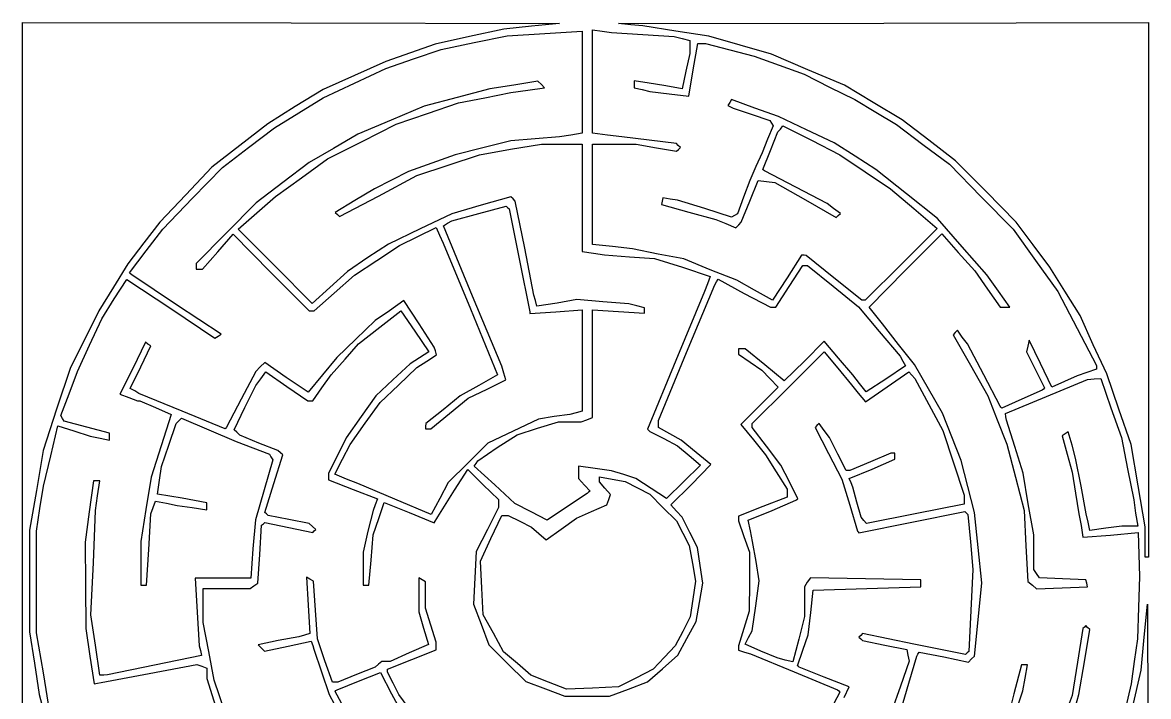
# Model space of a CAD drawing. Extents: x 0 to 914, y -823 to 91.
# Drawn here: x 0 to 914, y -456 to 91 of the extents above; entities that cross this region are included whole.
import ezdxf

# ---------------------------------------------------------------- set-up
doc = ezdxf.new("R2010")
doc.units = 0

msp = doc.modelspace()

# ---------------------------------------------------------------- linework, layer by layer
at = {"layer": 'Layer 1'}
for p, q in [((0, -365.76), (0, 91.44)), ((0, 91.44), (218.158, 91.157778)), ((218.158, 91.157778), (436.033, 90.593334)), ((390.8774, 86.077774), (362.9374, 80.151114)), ((413.4552, 88.335554), (390.8774, 86.077774)), ((393.699222, 80.715274), (424.179222, 82.408604)), ((436.033, 90.593334), (413.4552, 88.335554)), ((424.179222, 82.408604), (454.377022, 84.384154)), ((454.377022, 84.384154), (454.377022, 42.897554)), ((462.84395, 43.460268), (462.84395, 85.511368)), ((462.84395, 85.511368), (470.74617, 84.382478)), ((470.74617, 84.382478), (478.36616, 83.253588)), ((478.36616, 83.253588), (503.76616, 81.560258)), ((484.01064, 90.593236), (699.34564, 90.875458)), ((493.88841, 89.464346), (484.01064, 90.593236)), ((503.76618, 88.61768), (493.88841, 89.464346)), ((530.57728, 84.38435), (503.76618, 88.61768)), ((557.38838, 80.43324), (530.57728, 84.38435)), ((699.34564, 90.875458), (914.39864, 91.439902)), ((914.39864, 91.439902), (914.39864, -125.871098)), ((334.9974, 73.942234), (314.9596, 66.886684)), ((362.9374, 80.151114), (334.9974, 73.942234)), ((340.077022, 69.426394), (366.888122, 75.070834)), ((366.888122, 75.070834), (393.699222, 80.715274)), ((503.76616, 81.560258), (529.16616, 80.149148)), ((529.16616, 80.149148), (535.65727, 78.455818)), ((535.65727, 78.455818), (541.86615, 76.762488)), ((541.86615, 76.762488), (541.86615, 71.400268)), ((544.68839, 53.055908), (548.35728, 74.504808)), ((548.35728, 74.504808), (551.46172, 74.504808)), ((551.46172, 74.504808), (554.56616, 74.504808)), ((554.56616, 74.504808), (574.32166, 69.142588)), ((582.78838, 73.09547), (557.38838, 80.43324)), ((314.9596, 66.886684), (294.9218, 59.831134)), ((317.499222, 61.806404), (340.077022, 69.426394)), ((541.86615, 66.320268), (538.76171, 51.926968)), ((541.86615, 71.400268), (541.86615, 66.320268)), ((574.32166, 69.142588), (594.07716, 64.062588)), ((608.18838, 65.7577), (582.78838, 73.09547)), ((594.07716, 64.062588), (614.39716, 56.724818)), ((637.82168, 53.0577), (608.18838, 65.7577)), ((294.9218, 59.831134), (269.5218, 48.260034)), ((294.921422, 54.186414), (317.499222, 61.806404)), ((614.39716, 56.724818), (634.71716, 49.387048)), ((269.5218, 48.260034), (244.1218, 36.971134)), ((269.521422, 42.050914), (294.921422, 54.186414)), ((538.76171, 51.926968), (535.65727, 37.533668)), ((541.0195, 31.607008), (544.68839, 53.055908)), ((634.71716, 49.387048), (655.31936, 38.944848)), ((667.45498, 40.6399), (637.82168, 53.0577)), ((244.1218, 36.971134), (221.544, 23.142234)), ((244.121422, 30.197614), (269.521422, 42.050914)), ((379.588548, 37.535206), (353.059648, 30.479656)), ((399.061848, 40.639646), (379.588548, 37.535206)), ((418.535148, 43.744086), (399.061848, 40.639646)), ((410.350668, 36.406316), (423.897368, 38.381866)), ((421.357368, 40.921866), (418.535148, 43.744086)), ((423.897368, 38.381866), (421.357368, 40.921866)), ((454.377022, 42.897554), (454.377022, 1.410954)), ((462.84395, 1.409168), (462.84395, 43.460268)), ((508.84621, 42.049218), (496.71071, 44.024768)), ((496.71071, 44.024768), (496.71071, 41.202548)), ((496.71071, 41.202548), (496.71071, 38.380328)), ((496.71071, 38.380328), (503.20182, 36.969218)), ((503.20182, 36.969218), (509.4107, 35.275888)), ((520.69951, 40.355888), (508.84621, 42.049218)), ((528.3195, 38.944778), (520.69951, 40.355888)), ((535.65727, 37.533668), (528.3195, 38.944778)), ((655.31936, 38.944848), (675.92156, 28.784848)), ((690.87938, 26.5288), (667.45498, 40.6399)), ((224.365922, 18.062114), (244.121422, 30.197614)), ((353.059648, 30.479656), (326.248548, 23.424106)), ((354.188468, 26.246326), (375.355168, 30.197436)), ((375.355168, 30.197436), (396.521768, 34.430766)), ((396.521768, 34.430766), (410.350668, 36.406316)), ((509.4107, 35.275888), (525.2151, 33.582558)), ((525.2151, 33.582558), (541.0195, 31.607008)), ((575.732748, 28.784984), (574.321638, 26.527204)), ((594.641648, 21.729434), (575.732748, 28.784984)), ((675.92156, 28.784848), (692.85486, 18.624848)), ((221.544, 23.142234), (199.2485, 9.031134)), ((326.248548, 23.424106), (299.437448, 12.135206)), ((328.788468, 17.497446), (354.188468, 26.246326)), ((574.321638, 26.527204), (572.910528, 23.987204)), ((572.910528, 23.987204), (574.886078, 22.858314)), ((574.886078, 22.858314), (577.143858, 21.729424)), ((577.143858, 21.729424), (591.819358, 16.931654)), ((613.832748, 14.956104), (594.641648, 21.729434)), ((714.30378, 12.4177), (690.87938, 26.5288)), ((692.85486, 18.624848), (709.78816, 8.464848)), ((204.610422, 5.926614), (224.365922, 18.062114)), ((299.437448, 12.135206), (272.344148, 0.564106)), ((303.388468, 8.748566), (328.788468, 17.497446)), ((591.819358, 16.931654), (606.777158, 11.851654)), ((606.777158, 11.851654), (608.188268, 9.593874)), ((608.188268, 9.593874), (609.599378, 7.336094)), ((636.692748, 4.231704), (613.832748, 14.956104)), ((736.03488, -4.2334), (714.30378, 12.4177)), ((199.2485, 9.031134), (176.3885, -8.466666)), ((183.443722, -10.160086), (204.610422, 5.926614)), ((272.344148, 0.564106), (252.588648, -11.006994)), ((275.730668, -5.362534), (303.388468, 8.748566)), ((454.377022, 1.410954), (445.345922, -0.000156)), ((474.97945, -0.001942), (462.84395, 1.409168)), ((609.599378, 7.336094), (605.083828, -3.388306)), ((607.34146, -12.701854), (613.26812, 2.538146)), ((613.26812, 2.538146), (615.5259, 4.795926)), ((615.5259, 4.795926), (617.50145, 7.335926)), ((617.50145, 7.335926), (640.64365, -4.235174)), ((659.270548, -6.492696), (636.692748, 4.231704)), ((709.78816, 8.464848), (731.23706, -7.621852)), ((176.3885, -8.466666), (153.8107, -26.246666)), ((247.790668, -19.473634), (275.730668, -5.362534)), ((396.521592, -4.797926), (373.943792, -10.442366)), ((396.239252, -11.571256), (421.357052, -7.337926)), ((416.277092, -3.104596), (396.521592, -4.797926)), ((436.032592, -1.411266), (416.277092, -3.104596)), ((421.357052, -7.337926), (437.725952, -7.337926)), ((445.345922, -0.000156), (436.032592, -1.411266)), ((437.725952, -7.337926), (454.377052, -7.337926)), ((454.377052, -7.337926), (454.377052, -51.082326)), ((462.84375, -47.979712), (462.84375, -7.339712)), ((462.84375, -7.339712), (480.62375, -7.339712)), ((486.83275, -1.413052), (474.97945, -0.001942)), ((480.62375, -7.339712), (498.40375, -7.339712)), ((508.84605, -4.235272), (486.83275, -1.413052)), ((498.40375, -7.339712), (514.77265, -10.444152)), ((531.14155, -6.775272), (508.84605, -4.235272)), ((532.55266, -8.468602), (531.14155, -6.775272)), ((534.24599, -10.161932), (532.55266, -8.468602)), ((605.083828, -3.388306), (600.568278, -14.395006)), ((640.64365, -4.235174), (663.78585, -16.088474)), ((676.203848, -17.217096), (659.270548, -6.492696)), ((731.23706, -7.621852), (752.68596, -23.708552)), ((757.76598, -20.8845), (736.03488, -4.2334)), ((162.277122, -26.528986), (183.443722, -10.160086)), ((252.588648, -11.006994), (232.833148, -22.295894)), ((351.365992, -16.086806), (332.457092, -22.860136)), ((345.721452, -24.553466), (371.121452, -16.086806)), ((373.943792, -10.442366), (351.365992, -16.086806)), ((371.121452, -16.086806), (396.239252, -11.571256)), ((514.77265, -10.444152), (531.14155, -13.266372)), ((531.14155, -13.266372), (532.83488, -11.855262)), ((532.83488, -11.855262), (534.24599, -10.161932)), ((600.568278, -14.395006), (595.488278, -25.683906)), ((601.13258, -27.941854), (607.34146, -12.701854)), ((663.78585, -16.088474), (684.38805, -29.917374)), ((692.854948, -27.941496), (676.203848, -17.217096)), ((153.8107, -26.246666), (132.6441, -48.542166)), ((138.006022, -51.364486), (162.277122, -26.528986)), ((232.833148, -22.295894), (211.384248, -38.664794)), ((226.623968, -34.713634), (247.790668, -19.473634)), ((332.457092, -22.860136), (313.548192, -29.633466)), ((320.321452, -33.020126), (345.721452, -24.553466)), ((595.488278, -25.683906), (590.690508, -36.972806)), ((752.68596, -23.708552), (778.65036, -50.237452)), ((782.31928, -45.72), (757.76598, -20.8845)), ((205.457268, -49.953634), (226.623968, -34.713634)), ((288.994852, -49.671226), (320.321452, -33.020126)), ((313.548192, -29.633466), (299.719292, -36.689016)), ((601.697024, -28.506298), (601.13258, -27.941854)), ((602.54369, -29.070742), (601.697024, -28.506298)), ((627.94369, -42.335142), (602.54369, -29.070742)), ((684.38805, -29.917374), (704.99025, -43.746274)), ((717.972748, -47.696996), (692.854948, -27.941496)), ((211.384248, -38.664794), (189.653148, -55.033694)), ((285.890392, -43.744566), (269.803692, -53.340116)), ((299.719292, -36.689016), (285.890392, -43.744566)), ((590.690508, -36.972806), (585.610508, -50.519506)), ((590.69048, -53.90621), (597.46381, -36.97291)), ((597.46381, -36.97291), (604.23714, -37.819576)), ((604.23714, -37.819576), (611.01047, -38.666242)), ((611.01047, -38.666242), (635.84597, -52.777342)), ((653.34369, -55.599542), (627.94369, -42.335142)), ((704.99025, -43.746274), (723.89915, -59.832974)), ((132.6441, -48.542166), (111.4774, -70.837666)), ((114.017122, -76.482286), (138.006022, -51.364486)), ((190.217268, -63.218034), (205.457268, -49.953634)), ((269.803692, -53.340116), (253.999292, -62.935666)), ((257.385952, -66.322326), (288.994852, -49.671226)), ((396.521468, -50.235854), (372.532568, -57.009184)), ((398.497018, -51.929184), (396.521468, -50.235854)), ((400.190348, -53.904734), (398.497018, -51.929184)), ((407.810338, -92.004734), (400.190348, -53.904734)), ((454.377052, -51.082326), (454.377052, -94.544526)), ((462.84375, -88.901912), (462.84375, -47.979712)), ((519.570564, -53.90621), (519.00612, -56.44621)), ((520.135008, -51.08399), (519.570564, -53.90621)), ((526.061668, -52.21288), (520.135008, -51.08399)), ((531.988328, -53.059546), (526.061668, -52.21288)), ((554.001628, -59.832876), (531.988328, -53.059546)), ((585.610508, -50.519506), (580.530508, -64.066206)), ((583.63493, -70.83951), (590.69048, -53.90621)), ((635.84597, -52.777342), (660.68147, -67.170642)), ((743.090548, -67.734796), (717.972748, -47.696996)), ((778.65036, -50.237452), (804.61476, -76.484052)), ((806.87258, -70.8378), (782.31928, -45.72)), ((189.653148, -55.033694), (165.382048, -79.869194)), ((175.259468, -76.482434), (190.217268, -63.218034)), ((253.999292, -62.935666), (255.692622, -64.628996)), ((372.532568, -57.009184), (348.543668, -64.064734)), ((348.544156, -69.709404), (370.557456, -63.782744)), ((370.557456, -63.782744), (392.852956, -57.856084)), ((392.852956, -57.856084), (393.981846, -58.984974)), ((393.981846, -58.984974), (395.110736, -60.113864)), ((395.110736, -60.113864), (403.577396, -101.882764)), ((519.00612, -56.44621), (541.01942, -62.65509)), ((541.01942, -62.65509), (563.03272, -68.58175)), ((575.732728, -66.888426), (554.001628, -59.832876)), ((658.70591, -59.832872), (653.34369, -55.599542)), ((664.35035, -63.783982), (658.70591, -59.832872)), ((662.3748, -65.477312), (664.35035, -63.783982)), ((723.89915, -59.832974), (742.80805, -75.919674)), ((111.4774, -70.837666), (98.4952, -87.770966)), ((255.692622, -64.628996), (257.385952, -66.322326)), ((348.543668, -64.064734), (322.861468, -76.200234)), ((341.770836, -73.942734), (345.157496, -71.684954)), ((345.157496, -71.684954), (348.544156, -69.709404)), ((563.03272, -68.58175), (571.21716, -71.96841)), ((571.21716, -71.96841), (579.4016, -75.35507)), ((578.272728, -65.477316), (575.732728, -66.888426)), ((580.530508, -64.066206), (578.272728, -65.477316)), ((579.4016, -75.35507), (581.65938, -73.09729)), ((581.65938, -73.09729), (583.63493, -70.83951)), ((660.68147, -67.170642), (662.3748, -65.477312)), ((763.128348, -90.876996), (743.090548, -67.734796)), ((820.70148, -89.1822), (806.87258, -70.8378)), ((100.470422, -94.262286), (114.017122, -76.482286)), ((165.382048, -79.869194), (141.110948, -104.422494)), ((158.608748, -94.826954), (171.026548, -80.715854)), ((171.026548, -80.715854), (201.788748, -111.760254)), ((205.174968, -106.680234), (175.259468, -76.482434)), ((322.861468, -76.200234), (297.179268, -88.618034)), ((321.168648, -82.409284), (335.844148, -75.071514)), ((335.844148, -75.071514), (338.666368, -81.280394)), ((338.666368, -81.280394), (341.488588, -87.771504)), ((365.477436, -130.951534), (341.770836, -73.942734)), ((742.80805, -75.919674), (713.73915, -104.988574)), ((716.843988, -110.067996), (746.477288, -80.434696)), ((746.477288, -80.434696), (759.741688, -95.392496)), ((804.61476, -76.484052), (822.67696, -101.884052)), ((98.4952, -87.770966), (85.513, -104.704266)), ((297.179268, -88.618034), (280.528168, -99.624734)), ((287.866448, -101.882554), (306.210848, -89.747054)), ((306.210848, -89.747054), (321.168648, -82.409284)), ((341.488588, -87.771504), (363.784088, -141.393704)), ((479.21265, -90.595242), (462.84375, -88.901912)), ((495.29935, -92.570792), (479.21265, -90.595242)), ((783.166148, -113.736996), (763.128348, -90.876996)), ((834.24818, -107.5266), (820.70148, -89.1822)), ((86.923722, -112.042286), (100.470422, -94.262286)), ((146.190948, -108.938054), (158.608748, -94.826954)), ((280.528168, -99.624734), (263.877068, -110.913634)), ((415.148108, -130.104734), (407.810338, -92.004734)), ((454.377052, -94.544526), (463.690382, -95.955636)), ((463.690382, -95.955636), (472.721482, -97.366746)), ((472.721482, -97.366746), (493.041482, -99.060076)), ((493.041482, -99.060076), (513.361482, -100.471186)), ((516.18375, -96.804122), (495.29935, -92.570792)), ((513.361482, -100.471186), (535.939282, -107.526736)), ((537.06815, -100.755232), (516.18375, -96.804122)), ((632.74135, -97.650852), (620.88805, -115.995252)), ((634.7169, -97.650852), (632.74135, -97.650852)), ((636.41023, -97.933074), (634.7169, -97.650852)), ((658.98803, -115.995274), (636.41023, -97.933074)), ((759.741688, -95.392496), (773.288388, -110.350296)), ((85.513, -104.704266), (73.9419, -123.613166)), ((141.110948, -104.422494), (141.110948, -106.680274)), ((141.110948, -106.680274), (141.110948, -108.938054)), ((141.110948, -108.938054), (143.650948, -108.938054)), ((143.650948, -108.938054), (146.190948, -108.938054)), ((235.090468, -136.878034), (205.174968, -106.680234)), ((269.522048, -114.018054), (287.866448, -101.882554)), ((403.577396, -101.882764), (412.044056, -143.651664)), ((535.939282, -107.526736), (558.517082, -114.864506)), ((558.51705, -109.504112), (537.06815, -100.755232)), ((579.96595, -117.970772), (558.51705, -109.504112)), ((622.581834, -123.050004), (633.588534, -106.116704)), ((633.588534, -106.116704), (635.564084, -106.116704)), ((635.564084, -106.116704), (637.539634, -106.116704)), ((637.539634, -106.116704), (658.424034, -122.767804)), ((713.73915, -104.988574), (684.38805, -134.339674)), ((822.67696, -101.884052), (840.73916, -127.284052)), ((846.38368, -126.9999), (834.24818, -107.5266)), ((74.505858, -133.208958), (84.665858, -117.404558)), ((84.665858, -117.404558), (120.508058, -141.111158)), ((87.770388, -112.888952), (86.923722, -112.042286)), ((88.899278, -113.735618), (87.770388, -112.888952)), ((125.023678, -138.006718), (88.899278, -113.735618)), ((201.788748, -111.760254), (232.833148, -142.804654)), ((263.877068, -110.913634), (249.483768, -123.895834)), ((253.153148, -128.411354), (269.522048, -114.018054)), ((558.517082, -114.864506), (556.259302, -121.073386)), ((563.597364, -119.381084), (565.008474, -117.123304)), ((565.008474, -117.123304), (586.175174, -128.694404)), ((594.35925, -126.155212), (579.96595, -117.970772)), ((620.88805, -115.995252), (609.03475, -134.339652)), ((681.56583, -134.339674), (658.98803, -115.995274)), ((687.492888, -139.983496), (716.843988, -110.067996)), ((773.288388, -110.350296), (783.730588, -125.308096)), ((792.479478, -127.001396), (783.166148, -113.736996)), ((73.9419, -123.613166), (62.0886, -142.804266)), ((249.483768, -123.895834), (235.090468, -136.878034)), ((553.719302, -127.282266), (530.577102, -183.162266)), ((539.326254, -176.672164), (562.186254, -121.638864)), ((556.259302, -121.073386), (553.719302, -127.282266)), ((562.186254, -121.638864), (563.597364, -119.381084)), ((609.03475, -134.339652), (594.35925, -126.155212)), ((611.857434, -139.983304), (622.581834, -123.050004)), ((658.424034, -122.767804), (679.026234, -139.701104)), ((783.730588, -125.308096), (793.890588, -139.983596)), ((801.792808, -139.983596), (792.479478, -127.001396)), ((840.73916, -127.284052), (856.54356, -157.199552)), ((858.80148, -146.7554), (846.38368, -126.9999)), ((914.39864, -125.871098), (914.39864, -343.182098)), ((64.345858, -149.295658), (74.505858, -133.208958)), ((236.784248, -142.804654), (253.153148, -128.411354)), ((309.597414, -134.620654), (298.026314, -142.805094)), ((322.015214, -153.529554), (309.597414, -134.620654)), ((389.184036, -187.960334), (365.477436, -130.951534)), ((416.559218, -134.620284), (415.148108, -130.104734)), ((417.688108, -139.135834), (416.559218, -134.620284)), ((434.057008, -136.595834), (417.688108, -139.135834)), ((450.143708, -133.773614), (434.057008, -136.595834)), ((471.310408, -135.466944), (450.143708, -133.773614)), ((492.477108, -137.160274), (471.310408, -135.466944)), ((586.175174, -128.694404), (607.341874, -139.983304)), ((682.97694, -134.339674), (681.56583, -134.339674)), ((684.38805, -134.339674), (682.97694, -134.339674)), ((62.0886, -142.804266), (50.5175, -165.946466)), ((120.508058, -141.111158), (156.068058, -165.100058)), ((161.430278, -161.995618), (125.023678, -138.006718)), ((232.833148, -142.804654), (234.808698, -142.804654)), ((234.808698, -142.804654), (236.784248, -142.804654)), ((298.026314, -142.805094), (286.455214, -150.707314)), ((290.12387, -156.069844), (307.33937, -142.805444)), ((307.33937, -142.805444), (318.62827, -159.456544)), ((363.784088, -141.393704), (385.797388, -195.015904)), ((412.044056, -143.651664), (412.044056, -144.49833)), ((412.044056, -145.062774), (433.210756, -143.651664)), ((412.044056, -144.49833), (412.044056, -145.062774)), ((433.210756, -143.651664), (454.377456, -141.958334)), ((454.377456, -141.958334), (454.377456, -183.162734)), ((462.843698, -185.984644), (462.843698, -141.958044)), ((462.843698, -141.958044), (484.010398, -143.369154)), ((484.010398, -143.369154), (505.177098, -144.780264)), ((498.968218, -138.853604), (492.477108, -137.160274)), ((505.177098, -140.546934), (498.968218, -138.853604)), ((505.177098, -142.804714), (505.177098, -140.546934)), ((505.177098, -144.780264), (505.177098, -142.804714)), ((607.341874, -139.983304), (609.599654, -139.983304)), ((609.599654, -139.983304), (611.857434, -139.983304)), ((679.026234, -139.701104), (695.677334, -159.738904)), ((692.855108, -146.756826), (687.492888, -139.983496)), ((793.890588, -139.983596), (797.841698, -139.983596)), ((797.841698, -139.983596), (801.792808, -139.983596)), ((54.468088, -170.744558), (64.345858, -149.295658)), ((286.455214, -150.707314), (270.650814, -165.947314)), ((334.433014, -172.438454), (322.015214, -153.529554)), ((698.499548, -153.530156), (692.855108, -146.756826)), ((711.481748, -170.181256), (698.499548, -153.530156)), ((869.52588, -170.462), (858.80148, -146.7554)), ((156.068058, -165.100058), (158.890278, -163.406728)), ((158.890278, -163.406728), (161.430278, -161.995618)), ((272.90837, -169.616544), (290.12387, -156.069844)), ((318.62827, -159.456544), (329.91717, -176.107644)), ((695.677334, -159.738904), (712.610634, -179.776704)), ((757.483644, -160.586086), (755.790314, -162.279416)), ((755.790314, -162.279416), (769.901414, -187.114916)), ((759.176974, -158.610536), (757.483644, -160.586086)), ((763.128084, -164.254976), (759.176974, -158.610536)), ((767.361414, -169.617196), (763.128084, -164.254976)), ((856.54356, -157.199552), (872.06576, -187.397352)), ((50.5175, -165.946466), (38.9464, -189.088666)), ((44.590318, -192.193458), (54.468088, -170.744558)), ((99.906566, -168.487584), (89.464366, -189.654284)), ((95.955456, -188.525304), (104.139896, -171.309804)), ((101.882116, -169.898694), (99.906566, -168.487584)), ((104.139896, -171.309804), (101.882116, -169.898694)), ((270.650814, -165.947314), (255.128614, -180.905114)), ((261.90167, -182.316544), (272.90837, -169.616544)), ((335.27968, -175.542894), (334.433014, -172.438454)), ((651.086234, -167.641044), (634.999534, -183.727744)), ((662.657334, -181.469944), (651.086234, -167.641044)), ((724.463948, -186.550156), (711.481748, -170.181256)), ((780.625814, -195.017196), (767.361414, -169.617196)), ((816.46803, -171.592882), (815.33914, -176.108432)), ((817.59692, -166.795112), (816.46803, -171.592882)), ((826.62802, -185.704012), (817.59692, -166.795112)), ((880.53258, -194.1686), (869.52588, -170.462)), ((255.128614, -180.905114), (243.557514, -195.016214)), ((250.61277, -195.016544), (261.90167, -182.316544)), ((322.29718, -181.187644), (314.67719, -185.985414)), ((329.91717, -176.107644), (322.29718, -181.187644)), ((328.224126, -183.727334), (336.126346, -178.647334)), ((336.126346, -178.647334), (335.27968, -175.542894)), ((516.466254, -231.987664), (539.326254, -176.672164)), ((584.199534, -173.850044), (581.377314, -173.850044)), ((581.377314, -173.850044), (581.377314, -176.107824)), ((581.377314, -176.107824), (581.377314, -178.083374)), ((581.377314, -178.083374), (590.972864, -184.574484)), ((586.739534, -173.850044), (584.199534, -173.850044)), ((602.826234, -186.832244), (586.739534, -173.850044)), ((622.017172, -205.176526), (651.086072, -176.107626)), ((651.086072, -176.107626), (662.092772, -189.372026)), ((674.228434, -195.016644), (662.657334, -181.469944)), ((712.610634, -179.776704), (714.868414, -183.727814)), ((815.33914, -176.108432), (822.67691, -190.783932)), ((38.9464, -189.088666), (27.6575, -222.955266)), ((89.464366, -189.654284), (79.022166, -210.538684)), ((87.488796, -206.023104), (95.955456, -188.525304)), ((193.039724, -188.525204), (189.370834, -192.194094)), ((196.708614, -184.856314), (193.039724, -188.525204)), ((214.206414, -196.991814), (196.708614, -184.856314)), ((314.67719, -185.985414), (300.84829, -198.967614)), ((305.364106, -203.200654), (320.321906, -189.089554)), ((320.321906, -189.089554), (328.224126, -183.727334)), ((390.877366, -193.604774), (389.184036, -187.960334)), ((454.377456, -183.162734), (454.377456, -224.367134)), ((462.843698, -229.729044), (462.843698, -185.984644)), ((530.577102, -183.162266), (507.434902, -239.042266)), ((590.972864, -184.574484), (600.286194, -191.065594)), ((600.286194, -191.065594), (606.777304, -197.838924)), ((618.630634, -199.814444), (602.826234, -186.832244)), ((634.999534, -183.727744), (618.630634, -199.814444)), ((662.092772, -189.372026), (673.099472, -202.918726)), ((717.126194, -187.678924), (701.039494, -198.403324)), ((714.868414, -183.727814), (717.126194, -187.678924)), ((735.752848, -206.305656), (724.463948, -186.550156)), ((769.901414, -187.114916), (784.012514, -211.950416)), ((822.67691, -190.783932), (830.01468, -205.459432)), ((835.94135, -204.895112), (826.62802, -185.704012)), ((872.06576, -190.219572), (864.44577, -193.041792)), ((872.06576, -187.397352), (872.06576, -188.808462)), ((872.06576, -188.808462), (872.06576, -190.219572)), ((37.816988, -210.255658), (44.590318, -192.193458)), ((189.370834, -192.194094), (177.517534, -214.771894)), ((189.37067, -203.483204), (193.604, -198.120984)), ((193.604, -198.120984), (197.55511, -192.476544)), ((197.55511, -192.476544), (214.77061, -204.329844)), ((231.986414, -209.127314), (214.206414, -196.991814)), ((243.557514, -195.016214), (231.986414, -209.127314)), ((242.99278, -205.458744), (250.61277, -195.016544)), ((300.84829, -198.967614), (287.01939, -211.949814)), ((385.797388, -195.015904), (370.557388, -203.482564)), ((377.330696, -206.586984), (392.570696, -198.966994)), ((392.570696, -198.966994), (390.877366, -193.604774)), ((606.777304, -197.838924), (613.550634, -204.894474)), ((679.590654, -202.072194), (674.228434, -195.016644)), ((701.039494, -198.403324), (685.235094, -208.845524)), ((702.168372, -204.612106), (719.666172, -192.476606)), ((719.666172, -192.476606), (722.206172, -195.298826)), ((722.206172, -195.298826), (724.746172, -197.838826)), ((724.746172, -197.838826), (736.035072, -219.005526)), ((793.890214, -220.417196), (780.625814, -195.017196)), ((831.70793, -212.514732), (865.01013, -198.685832)), ((846.10135, -200.379562), (835.94135, -204.895112)), ((856.54355, -195.864012), (846.10135, -200.379562)), ((864.44577, -193.041792), (856.54355, -195.864012)), ((865.01013, -198.685832), (870.37235, -198.121388)), ((870.37235, -198.121388), (875.73457, -197.839166)), ((875.73457, -197.839166), (883.91901, -221.828066)), ((890.41035, -222.9552), (880.53258, -194.1686)), ((31.043658, -228.035658), (37.816988, -210.255658)), ((91.157686, -207.998654), (87.488796, -206.023104)), ((94.544346, -209.974204), (91.157686, -207.998654)), ((129.539846, -224.367504), (94.544346, -209.974204)), ((180.62179, -221.545404), (189.37067, -203.483204)), ((214.77061, -204.329844), (231.70391, -216.183144)), ((235.65501, -216.183144), (242.99278, -205.458744)), ((290.406306, -217.311754), (305.364106, -203.200654)), ((370.557388, -203.482564), (355.317388, -211.949224)), ((361.808496, -213.924754), (377.330696, -206.586984)), ((592.666072, -234.527626), (622.017172, -205.176526)), ((613.550634, -204.894474), (598.592834, -220.134474)), ((673.099472, -202.918726), (678.743912, -209.692056)), ((678.743912, -209.692056), (684.670572, -216.747606)), ((685.235094, -208.845524), (679.590654, -202.072194)), ((684.670572, -216.747606), (702.168372, -204.612106)), ((747.041748, -226.061156), (735.752848, -206.305656)), ((828.039124, -207.434988), (811.670224, -214.772758)), ((829.168014, -206.588322), (828.039124, -207.434988)), ((830.01468, -205.459432), (829.168014, -206.588322)), ((79.022166, -210.538684), (86.359936, -213.360904)), ((86.359936, -213.360904), (93.415486, -216.183124)), ((93.415486, -216.183124), (94.544376, -216.183124)), ((94.544376, -216.183124), (95.391042, -216.183124)), ((95.391042, -216.183124), (108.091042, -221.545344)), ((177.517534, -214.771894), (165.664234, -237.349694)), ((231.70391, -216.183144), (233.67946, -216.183144)), ((233.67946, -216.183144), (235.65501, -216.183144)), ((287.01939, -211.949814), (274.88389, -228.883114)), ((278.270806, -234.245054), (290.406306, -217.311754)), ((355.317388, -211.949224), (341.488488, -223.238124)), ((346.850696, -226.342554), (361.808496, -213.924754)), ((736.035072, -219.005526), (747.323972, -240.172226)), ((784.012514, -211.950416), (791.632504, -231.423716)), ((811.670224, -214.772758), (795.301324, -222.110528)), ((798.40573, -226.343632), (831.70793, -212.514732)), ((27.6575, -222.955266), (16.6508, -256.539666)), ((32.454768, -230.293438), (31.043658, -228.035658)), ((108.091042, -221.545344), (120.791042, -227.189784)), ((120.791042, -227.189784), (112.606602, -252.589784)), ((164.535346, -238.760804), (129.539846, -224.367504)), ((171.87291, -239.607604), (180.62179, -221.545404)), ((341.488488, -223.238124), (327.659588, -234.527024)), ((331.610696, -238.760354), (346.850696, -226.342554)), ((444.499686, -227.189354), (431.799686, -228.882684)), ((449.579686, -225.778244), (444.499686, -227.189354)), ((454.377456, -224.367134), (449.579686, -225.778244)), ((598.592834, -220.134474), (583.352834, -235.374474)), ((754.661738, -245.252256), (747.041748, -226.061156)), ((794.454658, -221.263862), (793.890214, -220.417196)), ((795.301324, -222.110528), (794.454658, -221.263862)), ((798.687952, -229.165852), (798.40573, -226.343632)), ((883.91901, -221.828066), (892.38567, -245.816966)), ((900.28812, -251.4596), (890.41035, -222.9552)), ((22.859208, -260.773428), (28.785868, -236.502328)), ((28.785868, -236.502328), (41.768068, -240.453438)), ((33.865878, -232.551218), (32.454768, -230.293438)), ((52.210278, -237.348988), (33.865878, -232.551218)), ((70.554678, -242.428988), (52.210278, -237.348988)), ((118.815322, -252.025214), (124.741982, -234.527414)), ((124.741982, -234.527414), (126.999762, -232.269634)), ((126.999762, -232.269634), (128.975312, -230.011854)), ((128.975312, -230.011854), (151.270812, -239.607404)), ((165.664234, -237.349694), (165.09979, -238.19636)), ((274.88389, -228.883114), (262.74839, -246.098614)), ((266.135306, -251.460554), (278.270806, -234.245054)), ((327.659588, -234.527024), (327.377366, -236.784804)), ((327.377366, -236.784804), (327.377366, -238.760354)), ((419.099686, -230.858234), (398.497486, -240.736004)), ((418.252638, -238.195704), (435.185938, -233.115704)), ((431.799686, -228.882684), (419.099686, -230.858234)), ((435.185938, -233.115704), (444.499268, -233.115704)), ((444.499268, -233.115704), (453.812598, -233.115704)), ((453.812598, -233.115704), (458.328148, -231.422374)), ((458.328148, -231.422374), (462.843698, -229.729044)), ((516.466254, -234.809884), (516.466254, -231.987664)), ((516.466254, -237.632104), (516.466254, -234.809884)), ((525.779584, -242.994324), (516.466254, -237.632104)), ((583.352834, -235.374474), (593.512834, -247.792274)), ((592.666072, -235.938736), (592.666072, -234.527626)), ((592.666072, -237.632066), (592.666072, -235.938736)), ((604.237172, -252.872066), (592.666072, -237.632066)), ((645.159602, -236.221036), (643.748492, -237.632146)), ((643.748492, -237.632146), (654.472892, -258.798846)), ((646.852932, -234.527706), (645.159602, -236.221036)), ((651.086262, -240.172146), (646.852932, -234.527706)), ((791.632504, -231.423716), (799.252494, -251.179216)), ((798.970174, -231.705852), (798.687952, -229.165852)), ((805.743504, -253.154752), (798.970174, -231.705852)), ((41.768068, -240.453438), (55.032468, -244.686768)), ((55.032468, -244.686768), (62.934688, -246.380098)), ((62.934688, -246.380098), (70.554678, -248.073428)), ((70.554678, -245.251208), (70.554678, -242.428988)), ((70.554678, -248.073428), (70.554678, -245.251208)), ((151.270812, -239.607404), (173.566312, -249.202954)), ((165.09979, -238.19636), (164.535346, -238.760804)), ((174.13069, -241.583154), (171.87291, -239.607604)), ((176.38847, -243.840934), (174.13069, -241.583154)), ((191.91067, -250.332044), (176.38847, -243.840934)), ((262.74839, -246.098614), (255.69284, -260.491914)), ((327.377366, -238.760354), (329.635146, -238.760354)), ((329.635146, -238.760354), (331.610696, -238.760354)), ((398.497486, -240.736004), (377.895286, -250.331554)), ((385.514838, -254.000124), (401.601538, -243.557924)), ((401.601538, -243.557924), (418.252638, -238.195704)), ((507.434902, -239.042266), (508.281568, -239.888932)), ((508.281568, -239.888932), (509.410458, -241.017822)), ((509.410458, -241.017822), (520.699358, -246.662262)), ((520.699358, -246.662262), (531.988258, -252.588922)), ((534.810684, -248.074324), (525.779584, -242.994324)), ((655.319592, -245.816586), (651.086262, -240.172146)), ((662.092922, -259.363286), (655.319592, -245.816586)), ((747.323972, -240.172226), (756.072852, -266.418826)), ((762.281728, -264.443356), (754.661738, -245.252256)), ((846.66573, -242.994716), (844.40795, -244.405826)), ((844.40795, -244.405826), (848.35906, -259.363626)), ((849.20573, -241.301386), (846.66573, -242.994716)), ((852.31017, -252.025786), (849.20573, -241.301386)), ((892.38567, -245.816966), (897.46567, -271.216966)), ((112.606602, -252.589784), (104.422162, -277.989784)), ((112.888662, -269.523014), (118.815322, -252.025214)), ((173.566312, -249.202954), (187.113012, -254.282954)), ((187.113012, -254.282954), (200.659712, -259.362954)), ((207.43287, -256.540924), (191.91067, -250.332044)), ((259.926426, -263.596054), (266.135306, -251.460554)), ((377.895286, -250.331554), (361.808586, -266.418254)), ((369.710438, -264.724524), (385.514838, -254.000124)), ((531.988258, -252.588922), (541.301588, -260.491142)), ((546.946184, -257.952094), (534.810684, -248.074324)), ((593.512834, -247.792274), (603.390604, -259.927774)), ((615.808272, -268.394266), (604.237172, -252.872066)), ((799.252494, -251.179216), (806.308044, -277.990316)), ((812.516834, -274.885852), (805.743504, -253.154752)), ((855.13239, -262.750186), (852.31017, -252.025786)), ((905.93256, -285.044), (900.28812, -251.4596)), ((16.6508, -256.539666), (11.28858, -288.995166)), ((16.932548, -285.326728), (22.859208, -260.773428)), ((203.199712, -263.878514), (196.144162, -288.431814)), ((200.659712, -259.362954), (201.788602, -261.620734)), ((201.788602, -261.620734), (203.199712, -263.878514)), ((204.0462, -283.351984), (211.38397, -259.927584)), ((209.40842, -258.234254), (207.43287, -256.540924)), ((211.38397, -259.927584), (209.40842, -258.234254)), ((255.69284, -260.491914), (248.35507, -274.885214)), ((253.717546, -275.731554), (259.926426, -263.596054)), ((368.299328, -266.982304), (369.710438, -264.724524)), ((541.301588, -260.491142), (550.614918, -268.393362)), ((559.081684, -267.829864), (546.946184, -257.952094)), ((603.390604, -259.927774), (612.139484, -273.756674)), ((654.472892, -258.798846), (665.479592, -279.683246)), ((668.866252, -272.627686), (662.092922, -259.363286)), ((705.272892, -258.516586), (688.621792, -265.572136)), ((690.032932, -271.498806), (708.377332, -263.596586)), ((706.966222, -258.516586), (705.272892, -258.516586)), ((708.377332, -258.516586), (706.966222, -258.516586)), ((708.377332, -261.056586), (708.377332, -258.516586)), ((708.377332, -263.596586), (708.377332, -261.056586)), ((767.643948, -285.610056), (762.281728, -264.443356)), ((848.35906, -259.363626), (852.31017, -274.039126)), ((859.64794, -285.327986), (855.13239, -262.750186)), ((111.195332, -280.529714), (112.888662, -269.523014)), ((361.808586, -266.418254), (345.721886, -282.504954)), ((350.80165, -288.714144), (361.52605, -271.780844)), ((361.52605, -271.780844), (374.22605, -284.198644)), ((366.888218, -269.240084), (368.299328, -266.982304)), ((383.539318, -284.197884), (366.888218, -269.240084)), ((465.101578, -270.933452), (451.554878, -269.240122)), ((451.554878, -269.240122), (451.554878, -274.320122)), ((478.365978, -272.909002), (465.101578, -270.933452)), ((488.243748, -276.013442), (478.365978, -272.909002)), ((550.614918, -268.393362), (536.786018, -281.940062)), ((542.994984, -284.198764), (559.081684, -267.829864)), ((612.139484, -273.756674), (620.888364, -287.867774)), ((622.863822, -281.940966), (615.808272, -268.394266)), ((670.277362, -272.627686), (668.866252, -272.627686)), ((671.970692, -272.627686), (670.277362, -272.627686)), ((671.406232, -279.118796), (690.032932, -271.498806)), ((688.621792, -265.572136), (671.970692, -272.627686)), ((756.072852, -266.418826), (764.821732, -292.665426)), ((852.31017, -274.039126), (855.13239, -290.972426)), ((897.46567, -271.216966), (902.54567, -296.616966)), ((57.573018, -281.094096), (54.186358, -306.211896)), ((60.113018, -281.094096), (57.573018, -281.094096)), ((62.653018, -281.094096), (60.113018, -281.094096)), ((60.959688, -293.229596), (62.653018, -281.094096)), ((104.422162, -277.989784), (100.188832, -304.236384)), ((109.502002, -291.818614), (111.195332, -280.529714)), ((196.70843, -306.776384), (204.0462, -283.351984)), ((248.35507, -274.885214), (248.35507, -277.425214)), ((248.35507, -277.425214), (248.35507, -280.247434)), ((248.35507, -280.247434), (268.39287, -288.149654)), ((263.030876, -279.682664), (253.717546, -275.731554)), ((272.344206, -283.351554), (263.030876, -279.682664)), ((302.259706, -296.051554), (272.344206, -283.351554)), ((345.721886, -282.504954), (338.948556, -295.487154)), ((451.554878, -274.320122), (451.554878, -279.117892)), ((451.554878, -279.117892), (456.352648, -284.480112)), ((468.48834, -279.96427), (468.48834, -277.70649)), ((468.48834, -277.70649), (478.93054, -279.68204)), ((468.48834, -281.93982), (468.48834, -279.96427)), ((473.00389, -287.01982), (468.48834, -281.93982)), ((478.93054, -279.68204), (489.37274, -281.65759)), ((498.121518, -279.117882), (488.243748, -276.013442)), ((489.37274, -281.65759), (499.53274, -286.73759)), ((510.539318, -287.302322), (498.121518, -279.117882)), ((536.786018, -281.940062), (522.957118, -295.486762)), ((629.637152, -295.769866), (622.863822, -281.940966)), ((665.479592, -279.683246), (671.970702, -300.849946)), ((672.817342, -282.787686), (671.406232, -279.118796)), ((674.228452, -286.174346), (672.817342, -282.787686)), ((806.308044, -277.990316), (813.363594, -305.083616)), ((816.750164, -299.721352), (812.516834, -274.885852)), ((11.28858, -288.995166), (5.64414, -321.168466)), ((14.110328, -303.671128), (16.932548, -285.326728)), ((129.539802, -295.205274), (109.502002, -291.818614)), ((196.144162, -288.431814), (189.088612, -312.702914)), ((268.39287, -288.149654), (288.14837, -295.769644)), ((340.07725, -305.929644), (350.80165, -288.714144)), ((374.22605, -284.198644), (386.64385, -296.334144)), ((399.908218, -299.437884), (383.539318, -284.197884)), ((458.610418, -291.253444), (442.523718, -301.977844)), ((456.352648, -284.480112), (460.868198, -289.560112)), ((459.739308, -290.406778), (458.610418, -291.253444)), ((460.868198, -289.560112), (459.739308, -290.406778)), ((477.51944, -292.09982), (473.00389, -287.01982)), ((476.10833, -296.33315), (477.51944, -292.09982)), ((499.53274, -286.73759), (509.41051, -291.81759)), ((509.41051, -291.81759), (520.13491, -302.82429)), ((522.957118, -295.486762), (510.539318, -287.302322)), ((526.626084, -300.567664), (542.994984, -284.198764)), ((620.888364, -287.867774), (620.888364, -290.972214)), ((620.888364, -290.972214), (620.888364, -294.358874)), ((677.615112, -298.309846), (674.228452, -286.174346)), ((773.006168, -306.776756), (767.643948, -285.610056)), ((855.13239, -290.972426), (857.95461, -307.905726)), ((863.88127, -307.905786), (859.64794, -285.327986)), ((911.577, -318.3462), (905.93256, -285.044)), ((59.266358, -305.082896), (60.959688, -293.229596)), ((106.115492, -302.825284), (108.091042, -297.463064)), ((108.091042, -297.463064), (116.839922, -299.156394)), ((116.839922, -299.156394), (125.588802, -301.131944)), ((125.588802, -301.131944), (137.724302, -302.825274)), ((149.577602, -298.874164), (129.539802, -295.205274)), ((149.577602, -301.696384), (149.577602, -298.874164)), ((149.577602, -304.518604), (149.577602, -301.696384)), ((286.45504, -300.567414), (284.76171, -305.082964)), ((288.14837, -295.769644), (286.45504, -300.567414)), ((289.27726, -311.574064), (293.79281, -298.591864)), ((293.79281, -298.591864), (314.11281, -306.776304)), ((331.893006, -308.469354), (302.259706, -296.051554)), ((338.948556, -295.487154), (331.893006, -308.469354)), ((386.64385, -296.334144), (386.64385, -299.720804)), ((386.64385, -299.720804), (386.64385, -302.825244)), ((413.172618, -306.211214), (399.908218, -299.437884)), ((461.9972, -305.9287), (474.415, -300.56648)), ((474.415, -300.56648), (476.10833, -296.33315)), ((531.141634, -305.647664), (526.626084, -300.567664)), ((620.888364, -294.358874), (601.132864, -301.978864)), ((608.75272, -305.083194), (627.94382, -296.898754)), ((627.94382, -296.898754), (628.790486, -296.33431)), ((628.790486, -296.33431), (629.637152, -295.769866)), ((671.970702, -300.849946), (678.179582, -322.016646)), ((681.001772, -310.727646), (677.615112, -298.309846)), ((764.821732, -300.003206), (725.028432, -307.905426)), ((764.821732, -292.665426), (764.821732, -296.334316)), ((764.821732, -296.334316), (764.821732, -300.003206)), ((821.265714, -324.839152), (816.750164, -299.721352)), ((902.54567, -296.616966), (903.95678, -307.341366)), ((11.288108, -322.015528), (14.110328, -303.671128)), ((54.186358, -306.211896), (50.799698, -331.047396)), ((57.573028, -347.698396), (59.266358, -305.082896)), ((100.188832, -304.236384), (95.955502, -330.482984)), ((102.446612, -336.974184), (104.139942, -307.905284)), ((104.139942, -307.905284), (106.115492, -302.825284)), ((137.724302, -302.825274), (149.577602, -304.518604)), ((198.11954, -307.905274), (196.70843, -306.776384)), ((199.53065, -309.316384), (198.11954, -307.905274)), ((216.18175, -312.420824), (199.53065, -309.316384)), ((284.76171, -305.082964), (280.52838, -322.016264)), ((314.11281, -306.776304), (334.43281, -315.242964)), ((334.43281, -315.242964), (337.25503, -310.445194)), ((337.25503, -310.445194), (340.07725, -305.929644)), ((386.64385, -302.825244), (377.61275, -320.605244)), ((380.4351, -327.94206), (389.18398, -309.31536)), ((389.18398, -309.31536), (391.72398, -309.31536)), ((391.72398, -309.31536), (394.26398, -309.31536)), ((394.26398, -309.31536), (403.85953, -313.83091)), ((426.154818, -312.984544), (413.172618, -306.211214)), ((442.523718, -301.977844), (426.154818, -312.984544)), ((449.8617, -311.29092), (461.9972, -305.9287)), ((520.13491, -302.82429), (531.14161, -313.54869)), ((535.657184, -310.727664), (531.141634, -305.647664)), ((541.866064, -323.145464), (535.657184, -310.727664)), ((601.132864, -301.978864), (581.377364, -309.881084)), ((581.377364, -309.881084), (581.377364, -311.574414)), ((589.27942, -312.985414), (608.75272, -305.083194)), ((683.259552, -313.267646), (681.001772, -310.727646)), ((725.028432, -307.905426), (685.517332, -315.807646)), ((722.20617, -314.678876), (765.38617, -305.929996)), ((765.38617, -305.929996), (766.51506, -307.341106)), ((766.51506, -307.341106), (767.64395, -308.469996)), ((767.64395, -308.469996), (769.90173, -330.765496)), ((776.110608, -335.281156), (773.006168, -306.776756)), ((813.363594, -305.083616), (814.774704, -333.870216)), ((857.95461, -307.905726), (859.64794, -317.501276)), ((865.29238, -314.679116), (863.88127, -307.905786)), ((903.95678, -307.341366), (905.65011, -317.783566)), ((189.088612, -312.702914), (187.113062, -336.409514)), ((192.75736, -340.925204), (194.16847, -317.218604)), ((194.16847, -317.218604), (195.57958, -316.089714)), ((195.57958, -316.089714), (196.70847, -314.960824)), ((196.70847, -314.960824), (216.18177, -318.911934)), ((232.83285, -315.807484), (216.18175, -312.420824)), ((216.18177, -318.911934), (235.65507, -323.145264)), ((235.37285, -318.065264), (232.83285, -315.807484)), ((238.19507, -320.605264), (235.37285, -318.065264)), ((284.76171, -324.838464), (289.27726, -311.574064)), ((403.85953, -313.83091), (413.45508, -318.62868)), ((413.45508, -318.62868), (419.38174, -323.9909)), ((437.4439, -320.32202), (449.8617, -311.29092)), ((531.14161, -313.54869), (536.22161, -323.70869)), ((581.377364, -311.574414), (581.377364, -313.549964)), ((581.377364, -313.549964), (585.892914, -326.249964)), ((591.25497, -321.734294), (589.27942, -312.985414)), ((679.30847, -323.427756), (722.20617, -314.678876)), ((685.517332, -315.807646), (683.259552, -313.267646)), ((859.64794, -317.501276), (861.05905, -326.814606)), ((866.70349, -321.452446), (865.29238, -314.679116)), ((879.68569, -319.476896), (866.70349, -321.452446)), ((892.66789, -317.783566), (879.68569, -319.476896)), ((899.159, -317.783566), (892.66789, -317.783566)), ((905.65011, -317.783566), (899.159, -317.783566)), ((911.577, -330.764), (911.577, -318.3462)), ((5.64414, -321.168466), (5.64414, -362.372866)), ((11.288108, -363.502128), (11.288108, -322.015528)), ((235.65507, -323.145264), (236.78396, -321.734154)), ((236.78396, -321.734154), (238.19507, -320.605264)), ((280.52838, -322.016264), (276.57727, -338.949564)), ((283.06838, -345.440664), (284.76171, -324.838464)), ((377.61275, -320.605244), (368.29942, -338.385244)), ((371.96844, -346.28646), (380.4351, -327.94206)), ((419.38174, -323.9909), (425.3084, -329.0709)), ((425.3084, -329.0709), (437.4439, -320.32202)), ((536.22161, -323.70869), (541.30161, -333.58646)), ((548.074944, -335.280964), (541.866064, -323.145464)), ((585.892914, -326.249964), (590.408464, -338.949964)), ((592.9483, -330.483174), (591.25497, -321.734294)), ((678.179582, -322.016646), (678.744026, -322.58109)), ((678.744026, -322.58109), (679.30847, -323.427756)), ((821.265714, -338.950252), (821.265714, -324.839152)), ((861.05905, -326.814606), (883.63685, -325.121276)), ((883.63685, -325.121276), (905.93235, -323.145726)), ((905.93235, -323.145726), (906.496794, -340.925726)), ((50.799698, -331.047396), (51.08192, -366.042896)), ((95.955502, -330.482984), (95.955502, -348.262984)), ((100.753282, -365.760784), (102.446612, -336.974184)), ((187.113062, -336.409514), (185.419732, -360.116114)), ((541.30161, -333.58646), (544.12383, -348.26196)), ((550.332724, -349.956464), (548.074944, -335.280964)), ((595.77052, -346.569874), (592.9483, -330.483174)), ((769.90173, -330.765496), (771.87728, -353.060996)), ((778.932828, -364.067756), (776.110608, -335.281156)), ((814.774704, -333.870216), (816.468034, -362.939116)), ((911.57642, -330.764298), (911.577, -330.764)), ((911.57642, -343.182098), (911.57642, -330.764298)), ((191.06403, -364.349604), (192.75736, -340.925204)), ((276.57727, -338.949564), (276.57727, -352.496264)), ((281.37505, -365.760664), (283.06838, -345.440664)), ((368.29942, -338.385244), (367.452754, -359.834144)), ((373.09733, -368.29976), (371.96844, -346.28646)), ((590.408464, -338.949964), (590.408464, -362.938864)), ((598.31052, -362.374274), (595.77052, -346.569874)), ((821.265714, -353.061352), (821.265714, -338.950252)), ((906.496794, -340.925726), (907.061238, -358.705726)), ((912.98753, -343.182098), (911.57642, -343.182098)), ((914.39864, -343.182098), (912.98753, -343.182098)), ((55.597478, -390.031696), (57.573028, -347.698396)), ((95.955502, -348.262984), (95.955502, -365.760784)), ((276.57727, -352.496264), (276.57727, -365.760664)), ((544.12383, -348.26196), (546.66383, -362.65526)), ((552.590504, -364.349764), (550.332724, -349.956464)), ((771.87728, -353.060996), (770.18395, -386.363196)), ((823.523494, -356.448012), (821.265714, -353.061352)), ((825.781274, -359.834672), (823.523494, -356.448012)), ((-0.0006, -822.959366), (-0.0006, -365.759366)), ((-0.0006, -365.759366), (0, -365.76)), ((5.64414, -362.372866), (5.64414, -403.859466)), ((11.288108, -404.706528), (11.288108, -363.502128)), ((162.841932, -360.116114), (140.264132, -360.116114)), ((140.264132, -360.116114), (141.957462, -387.773914)), ((185.419732, -360.116114), (162.841932, -360.116114)), ((187.95959, -366.325154), (191.06403, -364.349604)), ((233.397306, -360.963006), (230.575086, -359.269676)), ((230.575086, -359.269676), (231.986196, -382.129676)), ((236.219526, -362.656336), (233.397306, -360.963006)), ((237.912856, -386.080736), (236.219526, -362.656336)), ((324.554996, -361.527466), (321.732776, -359.834136)), ((321.732776, -359.834136), (321.732776, -373.663036)), ((327.377216, -363.220796), (324.554996, -361.527466)), ((327.377216, -373.945196), (327.377216, -363.220796)), ((367.452754, -359.834144), (366.323864, -381.283044)), ((546.66383, -362.65526), (544.40605, -377.33076)), ((549.768284, -379.871964), (552.590504, -364.349764)), ((590.408464, -362.938864), (590.126242, -386.927764)), ((595.4883, -382.694274), (598.31052, -362.374274)), ((637.25711, -363.503344), (634.99933, -367.172234)), ((639.79711, -359.834454), (637.25711, -363.503344)), ((684.67041, -360.68112), (639.79711, -359.834454)), ((729.54371, -361.527786), (684.67041, -360.68112)), ((729.54371, -364.350006), (729.54371, -361.527786)), ((729.54371, -367.172226), (729.54371, -364.350006)), ((776.110608, -393.983256), (778.932828, -364.067756)), ((816.468034, -362.939116), (820.136924, -365.761336)), ((844.690174, -360.681338), (825.781274, -359.834672)), ((863.599074, -361.528004), (844.690174, -360.681338)), ((864.44574, -364.350224), (863.599074, -361.528004)), ((865.010184, -367.172444), (864.44574, -364.350224)), ((907.061238, -358.705726), (906.214572, -384.105726)), ((51.08192, -366.042896), (51.364142, -401.038396)), ((95.955502, -365.760784), (98.213282, -365.760784)), ((98.213282, -365.760784), (100.753282, -365.760784)), ((146.75515, -382.411834), (146.75515, -368.582934)), ((146.75515, -368.582934), (165.94625, -368.582934)), ((165.94625, -368.582934), (184.85515, -368.582934)), ((184.85515, -368.582934), (187.95959, -366.325154)), ((276.57727, -365.760664), (279.11727, -365.760664)), ((279.11727, -365.760664), (281.37505, -365.760664)), ((321.732776, -373.663036), (321.732776, -387.491936)), ((327.377216, -384.669596), (327.377216, -373.945196)), ((374.22622, -390.03086), (373.09733, -368.29976)), ((634.99933, -367.172234), (634.99933, -379.307734)), ((640.07936, -388.056646), (642.05491, -369.994446)), ((642.05491, -369.994446), (685.79931, -368.583336)), ((685.79931, -368.583336), (729.54371, -367.172226)), ((820.136924, -365.761336), (823.523584, -368.865776)), ((823.523584, -368.865776), (844.407984, -368.01911)), ((844.407984, -368.01911), (865.010184, -367.172444)), ((146.75515, -396.240734), (146.75515, -382.411834)), ((231.986196, -382.129676), (233.397306, -405.271876)), ((366.323864, -381.283044), (372.532744, -397.651944)), ((544.40605, -377.33076), (542.14827, -391.72406)), ((546.946064, -395.394164), (549.768284, -379.871964)), ((592.66608, -403.014274), (595.4883, -382.694274)), ((634.99933, -379.307734), (634.99933, -391.443234)), ((911.01328, -408.09309), (913.55328, -381.28199)), ((913.55328, -381.28199), (914.117724, -602.26199)), ((59.266368, -414.584996), (55.597478, -390.031696)), ((141.957462, -387.773914), (143.368572, -415.149414)), ((239.606186, -409.505136), (237.912856, -386.080736)), ((321.732776, -387.491936), (325.683886, -400.756336)), ((331.610546, -398.498496), (327.377216, -384.669596)), ((382.41066, -404.98866), (374.22622, -390.03086)), ((542.14827, -391.72406), (536.22161, -403.57736)), ((590.126242, -386.927764), (585.892912, -401.038864)), ((634.99933, -391.443234), (630.48378, -409.787634)), ((638.10381, -406.118846), (640.07936, -388.056646)), ((770.18395, -386.363196), (768.49062, -419.665396)), ((906.214572, -384.105726), (905.367906, -409.505726)), ((51.364142, -401.038396), (54.750802, -423.616196)), ((151.2707, -419.665134), (146.75515, -396.240734)), ((325.683886, -400.756336), (329.634996, -414.020736)), ((335.843876, -412.327396), (331.610546, -398.498496)), ((372.532744, -397.651944), (378.741624, -414.303044)), ((539.608294, -409.223064), (546.946064, -395.394164)), ((585.892912, -401.038864), (581.377362, -415.149964)), ((773.006168, -423.616556), (776.110608, -393.983256)), ((861.059136, -401.038956), (856.825806, -428.414456)), ((862.470246, -399.910066), (861.059136, -401.038956)), ((863.599136, -398.781176), (862.470246, -399.910066)), ((862.470246, -428.132216), (866.703576, -401.885616)), ((865.010246, -400.192286), (863.599136, -398.781176)), ((866.703576, -401.885616), (865.010246, -400.192286)), ((5.64414, -403.859466), (9.59525, -429.259466)), ((16.932548, -437.162028), (11.288108, -404.706528)), ((207.715106, -410.916316), (191.346206, -414.302976)), ((224.366206, -407.811876), (207.715106, -410.916316)), ((228.881756, -406.400766), (224.366206, -407.811876)), ((233.397306, -405.271876), (228.881756, -406.400766)), ((245.532846, -427.285136), (239.606186, -409.505136)), ((390.5951, -419.94646), (382.41066, -404.98866)), ((536.22161, -403.57736), (530.01273, -415.14846)), ((532.270524, -422.769764), (539.608294, -409.223064)), ((586.73942, -413.738714), (589.56164, -408.376494)), ((589.56164, -408.376494), (592.66608, -403.014274)), ((630.48378, -409.787634), (625.68601, -428.132034)), ((633.58826, -418.818846), (638.10381, -406.118846)), ((680.71949, -406.683186), (679.30838, -408.094296)), ((679.30838, -408.094296), (680.71949, -409.505406)), ((682.1306, -405.272076), (680.71949, -406.683186)), ((680.71949, -409.505406), (682.1306, -410.916516)), ((723.8995, -413.738736), (682.1306, -405.272076)), ((682.1306, -410.916516), (700.1928, -414.585406)), ((905.367906, -409.505726), (902.827906, -427.850126)), ((908.47328, -434.90419), (911.01328, -408.09309)), ((62.653028, -439.138296), (59.266368, -414.584996)), ((143.368572, -415.149414), (144.497462, -419.100524)), ((144.497462, -419.100524), (145.344128, -423.051634)), ((155.50403, -443.089534), (151.2707, -419.665134)), ((191.346206, -414.302976), (193.886206, -416.842976)), ((193.886206, -416.842976), (196.426206, -419.382976)), ((196.426206, -419.382976), (215.617306, -415.431866)), ((215.617306, -415.431866), (234.526206, -411.480756)), ((234.526206, -411.480756), (235.655096, -414.867416)), ((235.655096, -414.867416), (236.501762, -417.971856)), ((236.501762, -417.971856), (242.710642, -436.316256)), ((329.634996, -414.020736), (314.112796, -420.794066)), ((316.088376, -426.156266), (335.843876, -418.536276)), ((335.843876, -415.431836), (335.843876, -412.327396)), ((335.843876, -418.536276), (335.843876, -415.431836)), ((378.741624, -414.303044), (393.699424, -429.260844)), ((401.884, -429.54201), (390.5951, -419.94646)), ((530.01273, -415.14846), (521.26385, -424.46179)), ((581.377362, -415.149964), (581.377362, -416.843294)), ((581.377362, -416.843294), (581.377362, -418.818844)), ((581.377362, -418.818844), (586.457362, -420.229954)), ((586.457362, -420.229954), (591.255132, -421.641064)), ((599.72162, -419.383154), (586.73942, -413.738714)), ((612.98602, -425.027594), (599.72162, -419.383154)), ((629.35493, -431.518846), (633.58826, -418.818846)), ((700.1928, -414.585406), (718.255, -418.254296)), ((718.255, -418.254296), (719.101666, -422.769846)), ((765.6684, -422.205396), (723.8995, -413.738736)), ((727.003898, -421.923226), (728.132788, -420.229896)), ((728.132788, -420.229896), (748.170588, -424.181006)), ((768.49062, -419.665396), (767.07951, -420.794286)), ((9.59525, -429.259466), (13.54636, -454.659466)), ((54.750802, -423.616196), (58.137462, -446.193996)), ((145.344128, -423.051634), (107.244128, -430.953854)), ((251.741726, -444.782936), (245.532846, -427.285136)), ((291.817276, -427.849616), (288.995056, -430.107396)), ((295.203936, -427.849616), (291.817276, -427.849616)), ((298.590596, -427.849616), (295.203936, -427.849616)), ((296.332876, -434.058486), (316.088376, -426.156266)), ((314.112796, -420.794066), (298.590596, -427.849616)), ((393.699424, -429.260844), (408.657224, -444.218644)), ((412.8907, -439.13756), (401.884, -429.54201)), ((521.26385, -424.46179), (512.23275, -434.05734)), ((519.852724, -433.776464), (532.270524, -422.769764)), ((591.255132, -421.641064), (626.532832, -436.316564)), ((619.47713, -426.720924), (612.98602, -425.027594)), ((625.68601, -428.132034), (619.47713, -426.720924)), ((719.948332, -427.567616), (712.892782, -447.887616)), ((719.101666, -422.769846), (719.948332, -427.567616)), ((719.666122, -445.629856), (726.157232, -423.616556)), ((726.157232, -423.616556), (727.003898, -421.923226)), ((748.170588, -424.181006), (768.208388, -428.414336)), ((767.07951, -420.794286), (765.6684, -422.205396)), ((768.208388, -428.414336), (770.748388, -425.874336)), ((770.748388, -425.874336), (773.006168, -423.616556)), ((856.825806, -428.414456), (852.310256, -455.507756)), ((857.954696, -454.661116), (862.470246, -428.132216)), ((902.827906, -427.850126), (900.287906, -446.194526)), ((22.294768, -469.335328), (16.932548, -437.162028)), ((63.781902, -445.065108), (102.728502, -437.727338)), ((69.144128, -438.856074), (66.039688, -439.138296)), ((107.244128, -430.953854), (69.144128, -438.856074)), ((102.728502, -437.727338), (141.675102, -430.389568)), ((141.675102, -430.389568), (145.626212, -431.800678)), ((145.626212, -431.800678), (149.577322, -433.211788)), ((149.577322, -433.211788), (149.577322, -437.445118)), ((149.577322, -437.445118), (149.577322, -441.678448)), ((242.710642, -436.316256), (248.919522, -454.660656)), ((271.215056, -438.574056), (255.975056, -444.782936)), ((286.455056, -432.647396), (271.215056, -438.574056)), ((272.908364, -443.9362), (290.688364, -436.88065)), ((288.995056, -430.107396), (286.455056, -432.647396)), ((290.688364, -436.88065), (299.719464, -454.09615)), ((296.332876, -435.187376), (296.332876, -434.058486)), ((296.332876, -436.598486), (296.332876, -435.187376)), ((301.130646, -445.629586), (296.332876, -436.598486)), ((512.23275, -434.05734), (498.12165, -441.39511)), ((507.434924, -444.500864), (519.852724, -433.776464)), ((626.532832, -436.316564), (661.810532, -450.992064)), ((630.201596, -432.08329), (629.35493, -431.518846)), ((630.76604, -432.647734), (630.201596, -432.08329)), ((651.08604, -440.549954), (630.76604, -432.647734)), ((811.38818, -430.672292), (805.1793, -454.096692)), ((813.92818, -430.672292), (811.38818, -430.672292)), ((816.18596, -430.672292), (813.92818, -430.672292)), ((814.21041, -441.396692), (816.18596, -430.672292)), ((901.41773, -465.66639), (908.47328, -434.90419)), ((58.137462, -446.193996), (60.959682, -445.629552)), ((60.959682, -445.629552), (63.781902, -445.065108)), ((66.039688, -439.138296), (62.653028, -439.138296)), ((149.577322, -441.678448), (156.632872, -464.256248)), ((160.01958, -455.789534), (155.50403, -443.089534)), ((253.999506, -444.782936), (251.741726, -444.782936)), ((255.975056, -444.782936), (253.999506, -444.782936)), ((255.410564, -450.99175), (272.908364, -443.9362)), ((305.646196, -454.660686), (301.130646, -445.629586)), ((408.657224, -444.218644), (424.743924, -450.145304)), ((427.284, -444.782), (412.8907, -439.13756)), ((441.67715, -450.426216), (427.28385, -444.781776)), ((427.28385, -444.781776), (427.284, -444.782)), ((498.12165, -441.39511), (484.01055, -448.45066)), ((492.194924, -450.427524), (507.434924, -444.500864)), ((671.40604, -448.452174), (651.08604, -440.549954)), ((712.892782, -447.887616), (705.837232, -468.489816)), ((713.175012, -467.643156), (719.666122, -445.629856)), ((812.23486, -451.838892), (814.21041, -441.396692)), ((900.287906, -446.194526), (895.772356, -465.950026)), ((13.54636, -454.659466), (19.75524, -478.366066)), ((164.25291, -468.771734), (160.01958, -455.789534)), ((248.919522, -454.660656), (257.103962, -469.900656)), ((253.999454, -452.40286), (254.563898, -451.556194)), ((264.159454, -471.31176), (253.999454, -452.40286)), ((254.563898, -451.556194), (255.410564, -450.99175)), ((299.719464, -454.09615), (309.032794, -471.59395)), ((316.088396, -469.053986), (305.646196, -454.660686)), ((424.743924, -450.145304), (440.548324, -456.071964)), ((440.548324, -456.071964), (458.610524, -456.071964)), ((462.84385, -449.57955), (441.67715, -450.426216)), ((458.610524, -456.071964), (476.672724, -456.071964)), ((484.01055, -448.45066), (462.84385, -449.57955)), ((476.672724, -456.071964), (492.194924, -450.427524)), ((663.786088, -452.96762), (653.626088, -471.87652)), ((661.810532, -450.992064), (662.939422, -451.83873)), ((662.939422, -451.83873), (663.786088, -452.96762)), ((667.17271, -457.201054), (671.40604, -448.452174)), ((805.1793, -454.096692), (799.25264, -477.238892)), ((804.33264, -476.392192), (812.23486, -451.838892)), ((852.310256, -455.507756), (850.052476, -461.998866)), ((855.132476, -464.538886), (857.954696, -454.661116))]:
    msp.add_line(p, q, dxfattribs=at)

doc.saveas('drawing.dxf')
